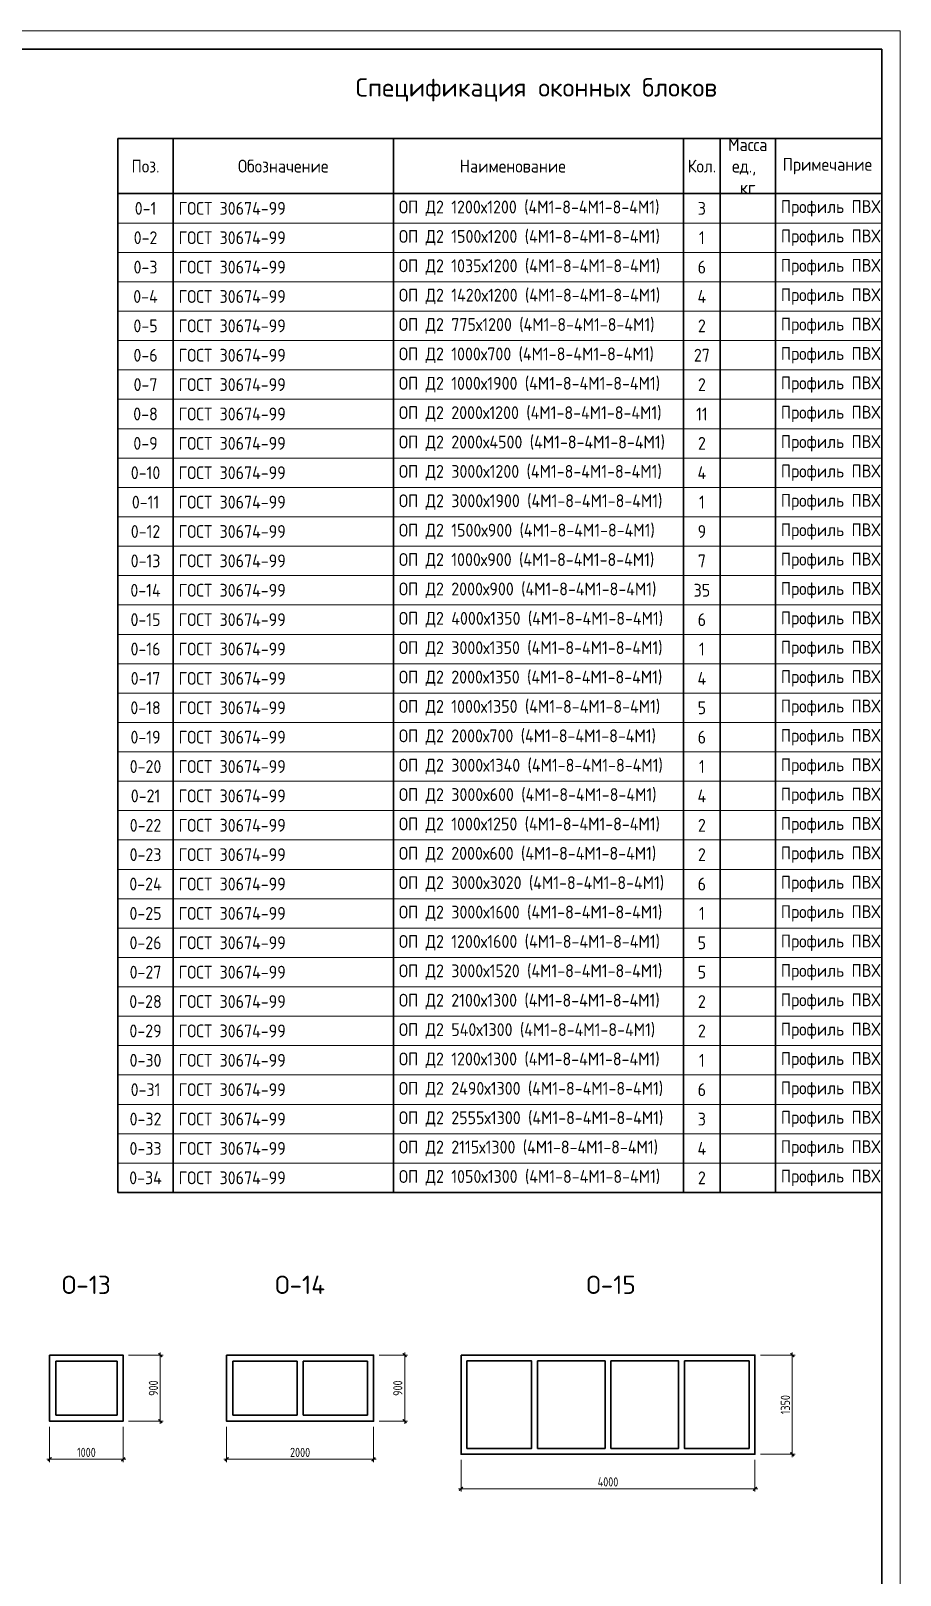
# Model space of a CAD drawing. Extents: x -965262 to 1142518, y -357520 to 71675.
# Drawn here: x -379331 to -355662, y -198038 to -155988 of the extents above; entities that cross this region are included whole.
import ezdxf

# ---------------------------------------------------------------- set-up
doc = ezdxf.new("R2010")
doc.units = 0
doc.header["$LTSCALE"] = 10
doc.layers.get('0').update_dxf_attribs({"linetype": 'CONTINUOUS', "lineweight": 30})
doc.layers.get('Defpoints').update_dxf_attribs({"linetype": 'CONTINUOUS'})
doc.styles.add('GOST 2.304', font='isocpeur.ttf', dxfattribs={"width": 0.75, "height": 250})
doc.styles.add('GOST-2.304_Type-B', font='isocpeur.ttf', dxfattribs={"width": 0.9})
doc.styles.add('ГОСТ 2м', font='isocpeur.ttf', dxfattribs={"width": 0.8, "height": 250})
doc.dimstyles.new('Копия ГОСТ 2м', dxfattribs={"dimtxt": 250, "dimasz": 100, "dimexe": 75, "dimexo": 150, "dimgap": 62.5, "dimtad": 1, "dimdec": 0, "dimlfac": 0.5, "dimtxsty": 'ГОСТ 2м', "dimblk": 'ARCHTICK', "dimcen": 150, "dimdle": 75, "dimclrd": 256, "dimclre": 256, "dimclrt": 256, "dimadec": 0, "dimazin": 0, "dimtfac": 1, "dimtdec": 0, "dimtmove": 0, "dimatfit": 3, "dimldrblk": 'OBLIQUE', "dimfxl": 1, "dimlwd": 15, "dimlwe": 15, "dimarcsym": 0})

# ---------------------------------------------------------------- blocks, each defined once
blk = doc.blocks.new('_ArchTick')
at = {"color": 0, "linetype": 'ByBlock', "lineweight": 0, "const_width": 0.4}
blk.add_lwpolyline([(-0.5, -0.5), (0.5, 0.5)], dxfattribs=at)
blk = doc.blocks.new('*D2534')
at = {"lineweight": 15, "transparency": 16777216}
for p, q in [((-376670, -192047), (-375733, -192047)), ((-375808, -191972), (-375808, -193922)), ((-376670, -193847), (-375733, -193847))]:
    blk.add_line(p, q, dxfattribs=at)
at = {"layer": 'Defpoints', "color": 0, "lineweight": 50, "transparency": 16777216}
for p in [(-376820, -192047, 0), (-376820, -193847, 0), (-375808, -193847)]:
    blk.add_point(p, dxfattribs=at)
at = {"lineweight": 15, "transparency": 16777216, "xscale": 100, "yscale": 100, "zscale": 100}
for p, rotation in [((-375808, -192047), 90), ((-375808, -193847), 270)]:
    blk.add_blockref('_ArchTick', p, dxfattribs=dict(at, rotation=rotation))
at = {"lineweight": 15, "transparency": 16777216, "insert": (-375995, -192947), "char_height": 250, "attachment_point": 5, "rotation": 90, "style": 'ГОСТ 2м'}
blk.add_mtext('900', dxfattribs=at)
blk = doc.blocks.new('_Oblique')
at = {"color": 0, "linetype": 'ByBlock', "lineweight": -2}
blk.add_line((-0.5, -0.5), (0.5, 0.5), dxfattribs=at)
blk = doc.blocks.new('*D2535')
at = {"lineweight": 15, "transparency": 16777216}
for p, q in [((-378820, -193997), (-378820, -194959)), ((-376820, -193997), (-376820, -194959)), ((-378895, -194884), (-376745, -194884))]:
    blk.add_line(p, q, dxfattribs=at)
at = {"layer": 'Defpoints', "color": 0, "lineweight": 50, "transparency": 16777216}
for p in [(-378820, -193847, 0), (-376820, -193847, 0), (-376820, -194884)]:
    blk.add_point(p, dxfattribs=at)
at = {"lineweight": 15, "transparency": 16777216, "xscale": 100, "yscale": 100, "zscale": 100, "rotation": 180}
blk.add_blockref('_ArchTick', (-378820, -194884), dxfattribs=at)
at = {"lineweight": 15, "transparency": 16777216, "xscale": 100, "yscale": 100, "zscale": 100}
blk.add_blockref('_ArchTick', (-376820, -194884), dxfattribs=at)
at = {"lineweight": 15, "transparency": 16777216, "insert": (-377820, -194696), "char_height": 250, "attachment_point": 5, "style": 'ГОСТ 2м'}
blk.add_mtext('1000', dxfattribs=at)
blk = doc.blocks.new('*D2536')
at = {"lineweight": 15, "transparency": 16777216}
for p, q in [((-369850, -192047), (-369077, -192047)), ((-369152, -191972), (-369152, -193922)), ((-369850, -193847), (-369077, -193847))]:
    blk.add_line(p, q, dxfattribs=at)
at = {"layer": 'Defpoints', "color": 0, "lineweight": 50, "transparency": 16777216}
for p in [(-370000, -192047, 0), (-370000, -193847, 0), (-369152, -193847)]:
    blk.add_point(p, dxfattribs=at)
at = {"lineweight": 15, "transparency": 16777216, "xscale": 100, "yscale": 100, "zscale": 100}
for p, rotation in [((-369152, -192047), 90), ((-369152, -193847), 270)]:
    blk.add_blockref('_ArchTick', p, dxfattribs=dict(at, rotation=rotation))
at = {"lineweight": 15, "transparency": 16777216, "insert": (-369340, -192947), "char_height": 250, "attachment_point": 5, "rotation": 90, "style": 'ГОСТ 2м'}
blk.add_mtext('900', dxfattribs=at)
blk = doc.blocks.new('*D2537')
at = {"lineweight": 15, "transparency": 16777216}
for p, q in [((-374000, -193997), (-374000, -194959)), ((-370000, -193997), (-370000, -194959)), ((-374075, -194884), (-369925, -194884))]:
    blk.add_line(p, q, dxfattribs=at)
at = {"layer": 'Defpoints', "color": 0, "lineweight": 50, "transparency": 16777216}
for p in [(-374000, -193847, 0), (-370000, -193847, 0), (-370000, -194884)]:
    blk.add_point(p, dxfattribs=at)
at = {"lineweight": 15, "transparency": 16777216, "xscale": 100, "yscale": 100, "zscale": 100, "rotation": 180}
blk.add_blockref('_ArchTick', (-374000, -194884), dxfattribs=at)
at = {"lineweight": 15, "transparency": 16777216, "xscale": 100, "yscale": 100, "zscale": 100}
blk.add_blockref('_ArchTick', (-370000, -194884), dxfattribs=at)
at = {"lineweight": 15, "transparency": 16777216, "insert": (-372000, -194696), "char_height": 250, "attachment_point": 5, "style": 'ГОСТ 2м'}
blk.add_mtext('2000', dxfattribs=at)
blk = doc.blocks.new('*D2538')
at = {"lineweight": 15, "transparency": 16777216}
for p, q in [((-359466, -192047), (-358523, -192047)), ((-358598, -191972), (-358598, -194822)), ((-359466, -194747), (-358523, -194747))]:
    blk.add_line(p, q, dxfattribs=at)
at = {"layer": 'Defpoints', "color": 0, "lineweight": 50, "transparency": 16777216}
for p in [(-359616, -192047, 0), (-359616, -194747, 0), (-358598, -194747)]:
    blk.add_point(p, dxfattribs=at)
at = {"lineweight": 15, "transparency": 16777216, "xscale": 100, "yscale": 100, "zscale": 100}
for p, rotation in [((-358598, -192047), 90), ((-358598, -194747), 270)]:
    blk.add_blockref('_ArchTick', p, dxfattribs=dict(at, rotation=rotation))
at = {"lineweight": 15, "transparency": 16777216, "insert": (-358786, -193397), "char_height": 250, "attachment_point": 5, "rotation": 90, "style": 'ГОСТ 2м'}
blk.add_mtext('1350', dxfattribs=at)
blk = doc.blocks.new('*D2579')
at = {"lineweight": 15, "transparency": 16777216}
for p, q in [((-367616, -194897), (-367616, -195763)), ((-359616, -194897), (-359616, -195763)), ((-367691, -195688), (-359541, -195688))]:
    blk.add_line(p, q, dxfattribs=at)
at = {"layer": 'Defpoints', "color": 0, "lineweight": 50, "transparency": 16777216}
for p in [(-367616, -194747), (-359616, -194747), (-359616, -195688)]:
    blk.add_point(p, dxfattribs=at)
at = {"lineweight": 15, "transparency": 16777216, "xscale": 100, "yscale": 100, "zscale": 100, "rotation": 180}
blk.add_blockref('_ArchTick', (-367616, -195688), dxfattribs=at)
at = {"lineweight": 15, "transparency": 16777216, "xscale": 100, "yscale": 100, "zscale": 100}
blk.add_blockref('_ArchTick', (-359616, -195688), dxfattribs=at)
at = {"lineweight": 15, "transparency": 16777216, "insert": (-363616, -195500), "char_height": 250, "attachment_point": 5, "style": 'ГОСТ 2м'}
blk.add_mtext('4000', dxfattribs=at)

msp = doc.modelspace()

# ---------------------------------------------------------------- linework, layer by layer
for p, q in [((-376959.1, -158920.4, -3259.8), (-356162.4, -158920.4, -3259.8)), ((-376959.1, -158920.4, -3259.8), (-376959.1, -187619.4, -3259.8)), ((-375459.1, -158920.4, -3259.8), (-375459.1, -187619.4, -3259.8)), ((-369459.1, -158920.4, -3259.8), (-369459.1, -187619.4, -3259.8)), ((-361560, -158920.4, -3259.8), (-361560, -187619.4, -3259.8)), ((-360560, -158920.4, -3259.8), (-360560, -187619.4, -3259.8)), ((-359060, -158920.4, -3259.8), (-359060, -187619.4, -3259.8)), ((-356162.4, -158920.4, -3259.8), (-356162.4, -187619.4, -3259.8)), ((-376959.1, -160420.4, -3259.8), (-356162.4, -160420.4, -3259.8)), ((-376959.1, -187619.4, -3259.8), (-356162.4, -187619.4, -3259.8)), ((-378655, -193680.2, 9801.8), (-378655, -192213.5, 9801.8)), ((-376985, -192213.5, 9801.8), (-378655, -192213.5, 9801.8)), ((-376985, -193680.2, 9801.8), (-376985, -192213.5, 9801.8)), ((-372083.4, -192211.8, 9801.8), (-373835.4, -192211.8, 9801.8)), ((-373835.4, -193681.8, 9801.8), (-373835.4, -192211.8, 9801.8)), ((-372083.4, -193681.8, 9801.8), (-372083.4, -192211.8, 9801.8)), ((-372083.4, -193681.8, 9801.8), (-372083.4, -192211.8, 9801.8)), ((-370165.4, -192211.8, 9801.8), (-371917.4, -192211.8, 9801.8)), ((-371917.4, -193681.8, 9801.8), (-371917.4, -192211.8, 9801.8)), ((-370165.4, -193681.8, 9801.8), (-370165.4, -192211.8, 9801.8)), ((-376985, -193680.2, 9801.8), (-378655, -193680.2, 9801.8)), ((-372083.4, -193681.8, 9801.8), (-373835.4, -193681.8, 9801.8)), ((-370165.4, -193681.8, 9801.8), (-371917.4, -193681.8, 9801.8))]:
    msp.add_line(p, q)
at = {"lineweight": 15}
for p, q in [((-376959.1, -161220.4, -3259.8), (-356162.4, -161220.4, -3259.8)), ((-376959.1, -162020.4, -3259.8), (-356162.4, -162020.4, -3259.8)), ((-376959.1, -162820.4, -3259.8), (-356162.4, -162820.4, -3259.8)), ((-376959.1, -163620.4, -3259.8), (-356162.4, -163620.4, -3259.8)), ((-376959.1, -164420.4, -3259.8), (-356162.4, -164420.4, -3259.8)), ((-376959.1, -165220.4, -3259.8), (-356162.4, -165220.4, -3259.8)), ((-376959.1, -166020.1, -3259.8), (-356162.4, -166020.1, -3259.8)), ((-376959.1, -166820.1, -3259.8), (-356162.4, -166820.1, -3259.8)), ((-376959.1, -167620.1, -3259.8), (-356162.4, -167620.1, -3259.8)), ((-376959.1, -168420.1, -3259.8), (-356162.4, -168420.1, -3259.8)), ((-376959.1, -169220.1, -3259.8), (-356162.4, -169220.1, -3259.8)), ((-376959.1, -170020.1, -3259.8), (-356162.4, -170020.1, -3259.8)), ((-376959.1, -170820.1, -3259.8), (-356162.4, -170820.1, -3259.8)), ((-376959.1, -171620.1, -3259.8), (-356162.4, -171620.1, -3259.8)), ((-376959.1, -172420.1, -3259.8), (-356162.4, -172420.1, -3259.8)), ((-376959.1, -173220.1, -3259.8), (-356162.4, -173220.1, -3259.8)), ((-376959.1, -174020.1, -3259.8), (-356162.4, -174020.1, -3259.8)), ((-376959.1, -174820.1, -3259.8), (-356162.4, -174820.1, -3259.8)), ((-376959.1, -175620.1, -3259.8), (-356162.4, -175620.1, -3259.8)), ((-376959.1, -176420.1, -3259.8), (-356162.4, -176420.1, -3259.8)), ((-376959.1, -177219.7, -3259.8), (-356162.4, -177219.7, -3259.8)), ((-376959.1, -178019.7, -3259.8), (-356162.4, -178019.7, -3259.8)), ((-376959.1, -178819.7, -3259.8), (-356162.4, -178819.7, -3259.8)), ((-376959.1, -179619.7, -3259.8), (-356162.4, -179619.7, -3259.8)), ((-376959.1, -180419.7, -3259.8), (-356162.4, -180419.7, -3259.8)), ((-376959.1, -181219.7, -3259.8), (-356162.4, -181219.7, -3259.8)), ((-376959.1, -182019.7, -3259.8), (-356162.4, -182019.7, -3259.8)), ((-376959.1, -182819.7, -3259.8), (-356162.4, -182819.7, -3259.8)), ((-376959.1, -183619.4, -3259.8), (-356162.4, -183619.4, -3259.8)), ((-376959.1, -184419.4, -3259.8), (-356162.4, -184419.4, -3259.8)), ((-376959.1, -185219.4, -3259.8), (-356162.4, -185219.4, -3259.8)), ((-376959.1, -186019.4, -3259.8), (-356162.4, -186019.4, -3259.8)), ((-376959.1, -186819.4, -3259.8), (-356162.4, -186819.4, -3259.8)), ((-376959.1, -187619.4, -3259.8), (-356162.4, -187619.4, -3259.8))]:
    msp.add_line(p, q, dxfattribs=at)
at = {"lineweight": 15, "elevation": -3259.8}
msp.add_lwpolyline([(-355662.4, -240087.8), (-355662.4, -155987.8), (-474562.4, -155987.8), (-474562.4, -240087.8)], close=True, dxfattribs=at)
for points, elevation in [([(-356162.4, -239587.8), (-356162.4, -156487.8), (-472562.4, -156487.8), (-472562.4, -239587.8)], -3259.8), ([(-378820, -192046.8), (-376820, -192046.8), (-376820, -193846.8), (-378820, -193846.8)], 9801.8), ([(-374000.4, -192046.8), (-370000.4, -192046.8), (-370000.4, -193846.8), (-374000.4, -193846.8)], 9801.8), ([(-367615.7, -192046.8), (-359615.7, -192046.8), (-359615.7, -194746.8), (-367615.7, -194746.8)], 9801.8), ([(-367455.7, -192206.8), (-365695.7, -192206.8), (-365695.7, -194586.8), (-367455.7, -194586.8)], 9801.8), ([(-365535.7, -192206.8), (-363695.7, -192206.8), (-363695.7, -194586.8), (-365535.7, -194586.8)], 9801.8), ([(-363535.7, -192206.8), (-361695.7, -192206.8), (-361695.7, -194586.8), (-363535.7, -194586.8)], 9801.8), ([(-361535.7, -192206.8), (-359775.7, -192206.8), (-359775.7, -194586.8), (-361535.7, -194586.8)], 9801.8)]:
    msp.add_lwpolyline(points, close=True, dxfattribs=dict(elevation=elevation))

# ---------------------------------------------------------------- texts
for s, insert, char_height, width, attachment_point, style in [('{\\W1;Спецификация оконных блоков}', (-365568.3, -157595.1, -2355.5), 500, 40500, 5, 'GOST 2.304'), ('Масса\\Pед.,  кг', (-359810, -159670.4, -3259.8), 350, 1200, 5, 'GOST-2.304_Type-B'), ('Поз.', (-376209.1, -159670.4, -3259.8), 350, 1200, 5, 'GOST-2.304_Type-B'), ('Обозначение', (-372459.1, -159670.4, -3259.8), 350, 5700, 5, 'GOST-2.304_Type-B'), ('Наименование', (-366209.1, -159670.4, -3259.8), 350, 6200, 5, 'GOST-2.304_Type-B'), ('Кол.', (-361060, -159670.4, -3259.8), 350, 700, 5, 'GOST-2.304_Type-B'), ('Примечание', (-357642.6, -159670.4, -3259.8), 350, 3626.855, 5, 'GOST-2.304_Type-B'), ('ОП Д2 1200х1200 (4М1-8-4М1-8-4М1)', (-369309.1, -160820.4, -3259.8), 350, 7262.076, 4, 'GOST-2.304_Type-B'), ('Профиль ПВХ', (-358910, -160820.4, -3259.8), 350, 6200, 4, 'GOST-2.304_Type-B'), ('0-1', (-376209.1, -160820.4, -3259.8), 350, 1200, 5, 'GOST-2.304_Type-B'), ('ГОСТ 30674-99', (-375309.1, -160820.4, -3259.8), 350, 5700, 4, 'GOST-2.304_Type-B'), ('3', (-361060, -160820.4, -3259.8), 350, 700, 5, 'GOST-2.304_Type-B'), ('0-2', (-376209.1, -161620.4, -3259.8), 350, 1200, 5, 'GOST-2.304_Type-B'), ('ГОСТ 30674-99', (-375309.1, -161620.4, -3259.8), 350, 5700, 4, 'GOST-2.304_Type-B'), ('ОП Д2 1500х1200 (4М1-8-4М1-8-4М1)', (-369309.1, -161620.4, -3259.8), 350, 7262.076, 4, 'GOST-2.304_Type-B'), ('1', (-361060, -161620.4, -3259.8), 350, 700, 5, 'GOST-2.304_Type-B'), ('Профиль ПВХ', (-358910, -161620.4, -3259.8), 350, 6200, 4, 'GOST-2.304_Type-B'), ('0-3', (-376209.1, -162420.4, -3259.8), 350, 1200, 5, 'GOST-2.304_Type-B'), ('ГОСТ 30674-99', (-375309.1, -162420.4, -3259.8), 350, 5700, 4, 'GOST-2.304_Type-B'), ('ОП Д2 1035х1200 (4М1-8-4М1-8-4М1)', (-369309.1, -162420.4, -3259.8), 350, 7262.076, 4, 'GOST-2.304_Type-B'), ('6', (-361060, -162420.4, -3259.8), 350, 700, 5, 'GOST-2.304_Type-B'), ('Профиль ПВХ', (-358910, -162420.4, -3259.8), 350, 6200, 4, 'GOST-2.304_Type-B'), ('0-4', (-376209.1, -163220.4, -3259.8), 350, 1200, 5, 'GOST-2.304_Type-B'), ('ГОСТ 30674-99', (-375309.1, -163220.4, -3259.8), 350, 5700, 4, 'GOST-2.304_Type-B'), ('ОП Д2 1420х1200 (4М1-8-4М1-8-4М1)', (-369309.1, -163220.4, -3259.8), 350, 7262.076, 4, 'GOST-2.304_Type-B'), ('4', (-361060, -163220.4, -3259.8), 350, 700, 5, 'GOST-2.304_Type-B'), ('Профиль ПВХ', (-358910, -163220.4, -3259.8), 350, 6200, 4, 'GOST-2.304_Type-B'), ('0-5', (-376209.1, -164020.4, -3259.8), 350, 1200, 5, 'GOST-2.304_Type-B'), ('ГОСТ 30674-99', (-375309.1, -164020.4, -3259.8), 350, 5700, 4, 'GOST-2.304_Type-B'), ('ОП Д2 775х1200 (4М1-8-4М1-8-4М1)', (-369309.1, -164020.4, -3259.8), 350, 7262.076, 4, 'GOST-2.304_Type-B'), ('2', (-361060, -164020.4, -3259.8), 350, 700, 5, 'GOST-2.304_Type-B'), ('Профиль ПВХ', (-358910, -164020.4, -3259.8), 350, 6200, 4, 'GOST-2.304_Type-B'), ('0-6', (-376209.1, -164820.4, -3259.8), 350, 1200, 5, 'GOST-2.304_Type-B'), ('ГОСТ 30674-99', (-375309.1, -164820.4, -3259.8), 350, 5700, 4, 'GOST-2.304_Type-B'), ('ОП Д2 1000х700 (4М1-8-4М1-8-4М1)', (-369309.1, -164820.4, -3259.8), 350, 7262.076, 4, 'GOST-2.304_Type-B'), ('27', (-361060, -164820.4, -3259.8), 350, 700, 5, 'GOST-2.304_Type-B'), ('Профиль ПВХ', (-358910, -164820.4, -3259.8), 350, 6200, 4, 'GOST-2.304_Type-B'), ('0-7', (-376209.1, -165620.1, -3259.8), 350, 1200, 5, 'GOST-2.304_Type-B'), ('ГОСТ 30674-99', (-375309.1, -165620.4, -3259.8), 350, 5700, 4, 'GOST-2.304_Type-B'), ('ОП Д2 1000х1900 (4М1-8-4М1-8-4М1)', (-369309.1, -165620.4, -3259.8), 350, 7262.076, 4, 'GOST-2.304_Type-B'), ('2', (-361060, -165620.4, -3259.8), 350, 700, 5, 'GOST-2.304_Type-B'), ('Профиль ПВХ', (-358910, -165620.4, -3259.8), 350, 6200, 4, 'GOST-2.304_Type-B'), ('0-8', (-376209.1, -166420.1, -3259.8), 350, 1200, 5, 'GOST-2.304_Type-B'), ('ГОСТ 30674-99', (-375309.1, -166420.1, -3259.8), 350, 5700, 4, 'GOST-2.304_Type-B'), ('ОП Д2 2000х1200 (4М1-8-4М1-8-4М1)', (-369309.1, -166420.1, -3259.8), 350, 7262.076, 4, 'GOST-2.304_Type-B'), ('11', (-361060, -166420.1, -3259.8), 350, 700, 5, 'GOST-2.304_Type-B'), ('Профиль ПВХ', (-358910, -166420.1, -3259.8), 350, 6200, 4, 'GOST-2.304_Type-B'), ('0-9', (-376209.1, -167220.1, -3259.8), 350, 1200, 5, 'GOST-2.304_Type-B'), ('ГОСТ 30674-99', (-375309.1, -167220.1, -3259.8), 350, 5700, 4, 'GOST-2.304_Type-B'), ('ОП Д2 2000х4500 (4М1-8-4М1-8-4М1)', (-369309.1, -167220.1, -3259.8), 350, 7262.076, 4, 'GOST-2.304_Type-B'), ('2', (-361060, -167220.1, -3259.8), 350, 700, 5, 'GOST-2.304_Type-B'), ('Профиль ПВХ', (-358910, -167220.1, -3259.8), 350, 6200, 4, 'GOST-2.304_Type-B'), ('ОП Д2 3000х1200 (4М1-8-4М1-8-4М1)', (-369309.1, -168020.1, -3259.8), 350, 7262.076, 4, 'GOST-2.304_Type-B'), ('0-10', (-376209.1, -168020.1, -3259.8), 350, 1200, 5, 'GOST-2.304_Type-B'), ('ГОСТ 30674-99', (-375309.1, -168020.1, -3259.8), 350, 5700, 4, 'GOST-2.304_Type-B'), ('4', (-361060, -168020.1, -3259.8), 350, 700, 5, 'GOST-2.304_Type-B'), ('Профиль ПВХ', (-358910, -168020.1, -3259.8), 350, 6200, 4, 'GOST-2.304_Type-B'), ('ОП Д2 3000х1900 (4М1-8-4М1-8-4М1)', (-369309.1, -168820.1, -3259.8), 350, 7262.076, 4, 'GOST-2.304_Type-B'), ('Профиль ПВХ', (-358910, -168820.1, -3259.8), 350, 6200, 4, 'GOST-2.304_Type-B'), ('0-11', (-376209.1, -168820.1, -3259.8), 350, 1200, 5, 'GOST-2.304_Type-B'), ('ГОСТ 30674-99', (-375309.1, -168820.1, -3259.8), 350, 5700, 4, 'GOST-2.304_Type-B'), ('1', (-361060, -168820.1, -3259.8), 350, 700, 5, 'GOST-2.304_Type-B'), ('0-12', (-376209.1, -169620.1, -3259.8), 350, 1200, 5, 'GOST-2.304_Type-B'), ('ГОСТ 30674-99', (-375309.1, -169620.1, -3259.8), 350, 5700, 4, 'GOST-2.304_Type-B'), ('ОП Д2 1500х900 (4М1-8-4М1-8-4М1)', (-369309.1, -169620.1, -3259.8), 350, 7262.076, 4, 'GOST-2.304_Type-B'), ('9', (-361060, -169620.1, -3259.8), 350, 700, 5, 'GOST-2.304_Type-B'), ('Профиль ПВХ', (-358910, -169620.1, -3259.8), 350, 6200, 4, 'GOST-2.304_Type-B'), ('0-13', (-376209.1, -170420.1, -3259.8), 350, 1200, 5, 'GOST-2.304_Type-B'), ('ГОСТ 30674-99', (-375309.1, -170420.1, -3259.8), 350, 5700, 4, 'GOST-2.304_Type-B'), ('ОП Д2 1000х900 (4М1-8-4М1-8-4М1)', (-369309.1, -170420.1, -3259.8), 350, 7262.076, 4, 'GOST-2.304_Type-B'), ('7', (-361060, -170420.1, -3259.8), 350, 700, 5, 'GOST-2.304_Type-B'), ('Профиль ПВХ', (-358910, -170420.1, -3259.8), 350, 6200, 4, 'GOST-2.304_Type-B'), ('0-14', (-376209.1, -171220.1, -3259.8), 350, 1200, 5, 'GOST-2.304_Type-B'), ('ГОСТ 30674-99', (-375309.1, -171220.1, -3259.8), 350, 5700, 4, 'GOST-2.304_Type-B'), ('ОП Д2 2000х900 (4М1-8-4М1-8-4М1)', (-369309.1, -171220.1, -3259.8), 350, 7262.076, 4, 'GOST-2.304_Type-B'), ('35', (-361060, -171220.1, -3259.8), 350, 700, 5, 'GOST-2.304_Type-B'), ('Профиль ПВХ', (-358910, -171220.1, -3259.8), 350, 6200, 4, 'GOST-2.304_Type-B'), ('0-15', (-376209.1, -172020.1, -3259.8), 350, 1200, 5, 'GOST-2.304_Type-B'), ('ГОСТ 30674-99', (-375309.1, -172020.1, -3259.8), 350, 5700, 4, 'GOST-2.304_Type-B'), ('ОП Д2 4000х1350 (4М1-8-4М1-8-4М1)', (-369309.1, -172020.1, -3259.8), 350, 7262.076, 4, 'GOST-2.304_Type-B'), ('6', (-361060, -172020.1, -3259.8), 350, 700, 5, 'GOST-2.304_Type-B'), ('Профиль ПВХ', (-358910, -172020.1, -3259.8), 350, 6200, 4, 'GOST-2.304_Type-B'), ('0-16', (-376209.1, -172820.1, -3259.8), 350, 1200, 5, 'GOST-2.304_Type-B'), ('ГОСТ 30674-99', (-375309.1, -172820.1, -3259.8), 350, 5700, 4, 'GOST-2.304_Type-B'), ('ОП Д2 3000х1350 (4М1-8-4М1-8-4М1)', (-369309.1, -172820.1, -3259.8), 350, 7262.076, 4, 'GOST-2.304_Type-B'), ('1', (-361060, -172820.1, -3259.8), 350, 700, 5, 'GOST-2.304_Type-B'), ('Профиль ПВХ', (-358910, -172820.1, -3259.8), 350, 6200, 4, 'GOST-2.304_Type-B'), ('0-17', (-376209.1, -173620.1, -3259.8), 350, 1200, 5, 'GOST-2.304_Type-B'), ('ГОСТ 30674-99', (-375309.1, -173620.1, -3259.8), 350, 5700, 4, 'GOST-2.304_Type-B'), ('ОП Д2 2000х1350 (4М1-8-4М1-8-4М1)', (-369309.1, -173620.1, -3259.8), 350, 7262.076, 4, 'GOST-2.304_Type-B'), ('4', (-361060, -173620.1, -3259.8), 350, 700, 5, 'GOST-2.304_Type-B'), ('Профиль ПВХ', (-358910, -173620.1, -3259.8), 350, 6200, 4, 'GOST-2.304_Type-B'), ('0-18', (-376209.1, -174420.1, -3259.8), 350, 1200, 5, 'GOST-2.304_Type-B'), ('ГОСТ 30674-99', (-375309.1, -174420.1, -3259.8), 350, 5700, 4, 'GOST-2.304_Type-B'), ('ОП Д2 1000х1350 (4М1-8-4М1-8-4М1)', (-369309.1, -174420.1, -3259.8), 350, 7262.076, 4, 'GOST-2.304_Type-B'), ('5', (-361060, -174420.1, -3259.8), 350, 700, 5, 'GOST-2.304_Type-B'), ('Профиль ПВХ', (-358910, -174420.1, -3259.8), 350, 6200, 4, 'GOST-2.304_Type-B'), ('0-19', (-376209.1, -175220.1, -3259.8), 350, 1200, 5, 'GOST-2.304_Type-B'), ('ГОСТ 30674-99', (-375309.1, -175220.1, -3259.8), 350, 5700, 4, 'GOST-2.304_Type-B'), ('ОП Д2 2000х700 (4М1-8-4М1-8-4М1)', (-369309.1, -175220.1, -3259.8), 350, 7262.076, 4, 'GOST-2.304_Type-B'), ('6', (-361060, -175220.1, -3259.8), 350, 700, 5, 'GOST-2.304_Type-B'), ('Профиль ПВХ', (-358910, -175220.1, -3259.8), 350, 6200, 4, 'GOST-2.304_Type-B'), ('0-20', (-376209.1, -176020.1, -3259.8), 350, 1200, 5, 'GOST-2.304_Type-B'), ('ГОСТ 30674-99', (-375309.1, -176020.1, -3259.8), 350, 5700, 4, 'GOST-2.304_Type-B'), ('ОП Д2 3000х1340 (4М1-8-4М1-8-4М1)', (-369309.1, -176020.1, -3259.8), 350, 7262.076, 4, 'GOST-2.304_Type-B'), ('1', (-361060, -176020.1, -3259.8), 350, 700, 5, 'GOST-2.304_Type-B'), ('Профиль ПВХ', (-358910, -176020.1, -3259.8), 350, 6200, 4, 'GOST-2.304_Type-B'), ('ОП Д2 3000х600 (4М1-8-4М1-8-4М1)', (-369309.1, -176820.1, -3259.8), 350, 7262.076, 4, 'GOST-2.304_Type-B'), ('Профиль ПВХ', (-358910, -176820.1, -3259.8), 350, 6200, 4, 'GOST-2.304_Type-B'), ('0-21', (-376209.1, -176819.7, -3259.8), 350, 1200, 5, 'GOST-2.304_Type-B'), ('ГОСТ 30674-99', (-375309.1, -176820.1, -3259.8), 350, 5700, 4, 'GOST-2.304_Type-B'), ('4', (-361060, -176820.1, -3259.8), 350, 700, 5, 'GOST-2.304_Type-B'), ('0-22', (-376209.1, -177619.7, -3259.8), 350, 1200, 5, 'GOST-2.304_Type-B'), ('ГОСТ 30674-99', (-375309.1, -177619.7, -3259.8), 350, 5700, 4, 'GOST-2.304_Type-B'), ('ОП Д2 1000х1250 (4М1-8-4М1-8-4М1)', (-369309.1, -177619.7, -3259.8), 350, 7262.076, 4, 'GOST-2.304_Type-B'), ('2', (-361060, -177619.7, -3259.8), 350, 700, 5, 'GOST-2.304_Type-B'), ('Профиль ПВХ', (-358910, -177619.7, -3259.8), 350, 6200, 4, 'GOST-2.304_Type-B'), ('0-23', (-376209.1, -178419.7, -3259.8), 350, 1200, 5, 'GOST-2.304_Type-B'), ('ГОСТ 30674-99', (-375309.1, -178419.7, -3259.8), 350, 5700, 4, 'GOST-2.304_Type-B'), ('ОП Д2 2000х600 (4М1-8-4М1-8-4М1)', (-369309.1, -178419.7, -3259.8), 350, 7262.076, 4, 'GOST-2.304_Type-B'), ('2', (-361060, -178419.7, -3259.8), 350, 700, 5, 'GOST-2.304_Type-B'), ('Профиль ПВХ', (-358910, -178419.7, -3259.8), 350, 6200, 4, 'GOST-2.304_Type-B'), ('0-24', (-376209.1, -179219.7, -3259.8), 350, 1200, 5, 'GOST-2.304_Type-B'), ('ГОСТ 30674-99', (-375309.1, -179219.7, -3259.8), 350, 5700, 4, 'GOST-2.304_Type-B'), ('ОП Д2 3000х3020 (4М1-8-4М1-8-4М1)', (-369309.1, -179219.7, -3259.8), 350, 7262.076, 4, 'GOST-2.304_Type-B'), ('6', (-361060, -179219.7, -3259.8), 350, 700, 5, 'GOST-2.304_Type-B'), ('Профиль ПВХ', (-358910, -179219.7, -3259.8), 350, 6200, 4, 'GOST-2.304_Type-B'), ('0-25', (-376209.1, -180019.7, -3259.8), 350, 1200, 5, 'GOST-2.304_Type-B'), ('ГОСТ 30674-99', (-375309.1, -180019.7, -3259.8), 350, 5700, 4, 'GOST-2.304_Type-B'), ('ОП Д2 3000х1600 (4М1-8-4М1-8-4М1)', (-369309.1, -180019.7, -3259.8), 350, 7262.076, 4, 'GOST-2.304_Type-B'), ('1', (-361060, -180019.7, -3259.8), 350, 700, 5, 'GOST-2.304_Type-B'), ('Профиль ПВХ', (-358910, -180019.7, -3259.8), 350, 6200, 4, 'GOST-2.304_Type-B'), ('0-26', (-376209.1, -180819.7, -3259.8), 350, 1200, 5, 'GOST-2.304_Type-B'), ('ГОСТ 30674-99', (-375309.1, -180819.7, -3259.8), 350, 5700, 4, 'GOST-2.304_Type-B'), ('ОП Д2 1200х1600 (4М1-8-4М1-8-4М1)', (-369309.1, -180819.7, -3259.8), 350, 7262.076, 4, 'GOST-2.304_Type-B'), ('5', (-361060, -180819.7, -3259.8), 350, 700, 5, 'GOST-2.304_Type-B'), ('Профиль ПВХ', (-358910, -180819.7, -3259.8), 350, 6200, 4, 'GOST-2.304_Type-B'), ('0-27', (-376209.1, -181619.7, -3259.8), 350, 1200, 5, 'GOST-2.304_Type-B'), ('ГОСТ 30674-99', (-375309.1, -181619.7, -3259.8), 350, 5700, 4, 'GOST-2.304_Type-B'), ('ОП Д2 3000х1520 (4М1-8-4М1-8-4М1)', (-369309.1, -181619.7, -3259.8), 350, 7262.076, 4, 'GOST-2.304_Type-B'), ('5', (-361060, -181619.7, -3259.8), 350, 700, 5, 'GOST-2.304_Type-B'), ('Профиль ПВХ', (-358910, -181619.7, -3259.8), 350, 6200, 4, 'GOST-2.304_Type-B'), ('0-28', (-376209.1, -182419.7, -3259.8), 350, 1200, 5, 'GOST-2.304_Type-B'), ('ГОСТ 30674-99', (-375309.1, -182419.7, -3259.8), 350, 5700, 4, 'GOST-2.304_Type-B'), ('ОП Д2 2100х1300 (4М1-8-4М1-8-4М1)', (-369309.1, -182419.7, -3259.8), 350, 7262.076, 4, 'GOST-2.304_Type-B'), ('2', (-361060, -182419.7, -3259.8), 350, 700, 5, 'GOST-2.304_Type-B'), ('Профиль ПВХ', (-358910, -182419.7, -3259.8), 350, 6200, 4, 'GOST-2.304_Type-B'), ('0-29', (-376209.1, -183219.4, -3259.8), 350, 1200, 5, 'GOST-2.304_Type-B'), ('ГОСТ 30674-99', (-375309.1, -183219.7, -3259.8), 350, 5700, 4, 'GOST-2.304_Type-B'), ('ОП Д2 540х1300 (4М1-8-4М1-8-4М1)', (-369309.1, -183219.7, -3259.8), 350, 7262.076, 4, 'GOST-2.304_Type-B'), ('2', (-361060, -183219.7, -3259.8), 350, 700, 5, 'GOST-2.304_Type-B'), ('Профиль ПВХ', (-358910, -183219.7, -3259.8), 350, 6200, 4, 'GOST-2.304_Type-B'), ('0-30', (-376209.1, -184019.4, -3259.8), 350, 1200, 5, 'GOST-2.304_Type-B'), ('ГОСТ 30674-99', (-375309.1, -184019.4, -3259.8), 350, 5700, 4, 'GOST-2.304_Type-B'), ('ОП Д2 1200х1300 (4М1-8-4М1-8-4М1)', (-369309.1, -184019.4, -3259.8), 350, 7262.076, 4, 'GOST-2.304_Type-B'), ('1', (-361060, -184019.4, -3259.8), 350, 700, 5, 'GOST-2.304_Type-B'), ('Профиль ПВХ', (-358910, -184019.4, -3259.8), 350, 6200, 4, 'GOST-2.304_Type-B'), ('ОП Д2 2490х1300 (4М1-8-4М1-8-4М1)', (-369309.1, -184819.4, -3259.8), 350, 7262.076, 4, 'GOST-2.304_Type-B'), ('Профиль ПВХ', (-358910, -184819.4, -3259.8), 350, 6200, 4, 'GOST-2.304_Type-B'), ('0-31', (-376209.1, -184819.4, -3259.8), 350, 1200, 5, 'GOST-2.304_Type-B'), ('ГОСТ 30674-99', (-375309.1, -184819.4, -3259.8), 350, 5700, 4, 'GOST-2.304_Type-B'), ('6', (-361060, -184819.4, -3259.8), 350, 700, 5, 'GOST-2.304_Type-B'), ('ОП Д2 2555х1300 (4М1-8-4М1-8-4М1)', (-369309.1, -185619.4, -3259.8), 350, 7262.076, 4, 'GOST-2.304_Type-B'), ('Профиль ПВХ', (-358910, -185619.4, -3259.8), 350, 6200, 4, 'GOST-2.304_Type-B'), ('0-32', (-376209.1, -185619.4, -3259.8), 350, 1200, 5, 'GOST-2.304_Type-B'), ('ГОСТ 30674-99', (-375309.1, -185619.4, -3259.8), 350, 5700, 4, 'GOST-2.304_Type-B'), ('3', (-361060, -185619.4, -3259.8), 350, 700, 5, 'GOST-2.304_Type-B'), ('0-33', (-376209.1, -186419.4, -3259.8), 350, 1200, 5, 'GOST-2.304_Type-B'), ('ГОСТ 30674-99', (-375309.1, -186419.4, -3259.8), 350, 5700, 4, 'GOST-2.304_Type-B'), ('ОП Д2 2115х1300 (4М1-8-4М1-8-4М1)', (-369309.1, -186419.4, -3259.8), 350, 7262.076, 4, 'GOST-2.304_Type-B'), ('4', (-361060, -186419.4, -3259.8), 350, 700, 5, 'GOST-2.304_Type-B'), ('Профиль ПВХ', (-358910, -186419.4, -3259.8), 350, 6200, 4, 'GOST-2.304_Type-B'), ('0-34', (-376209.1, -187219.4, -3259.8), 350, 1200, 5, 'GOST-2.304_Type-B'), ('ГОСТ 30674-99', (-375309.1, -187219.4, -3259.8), 350, 5700, 4, 'GOST-2.304_Type-B'), ('ОП Д2 1050х1300 (4М1-8-4М1-8-4М1)', (-369309.1, -187219.4, -3259.8), 350, 7262.076, 4, 'GOST-2.304_Type-B'), ('2', (-361060, -187219.4, -3259.8), 350, 700, 5, 'GOST-2.304_Type-B'), ('Профиль ПВХ', (-358910, -187219.4, -3259.8), 350, 6200, 4, 'GOST-2.304_Type-B'), ('{\\W1;О-13}', (-377820, -190132.3, 9801.8), 500, 40500, 5, 'GOST 2.304'), ('{\\W1;О-14}', (-372000.4, -190132.3, 9801.8), 500, 40500, 5, 'GOST 2.304'), ('{\\W1;О-15}', (-363532.3, -190132.3, 9801.8), 500, 40500, 5, 'GOST 2.304')]:
    msp.add_mtext(s, dxfattribs=dict(insert=insert, char_height=char_height, width=width, attachment_point=attachment_point, style=style))

# ---------------------------------------------------------------- dimensions: what is measured, and where the dimension line sits
at = {"lineweight": 15}
for base, p1, p2, picture, middle in [((-375807.8, -193846.8, 9801.8), (-376820, -192046.8, 9801.8), (-376820, -193846.8, 9801.8), '*D2534', (-375995.3, -192946.8, 9801.8)), ((-369152.4, -193846.8, 9801.8), (-370000.4, -192046.8, 9801.8), (-370000.4, -193846.8, 9801.8), '*D2536', (-369339.9, -192946.8, 9801.8)), ((-358598, -194746.8, 9801.8), (-359615.7, -192046.8, 9801.8), (-359615.7, -194746.8, 9801.8), '*D2538', (-358785.5, -193396.8, 9801.8))]:
    dim = msp.add_linear_dim(base=base, p1=p1, p2=p2, angle=90, dimstyle='Копия ГОСТ 2м', dxfattribs=at)
    dim.commit()
    dim.dimension.update_dxf_attribs({"geometry": picture, "text_midpoint": middle})
for base, p1, p2, picture, middle in [((-376820, -194883.7, 9801.8), (-378820, -193846.8, 9801.8), (-376820, -193846.8, 9801.8), '*D2535', (-377820, -194696.2, 9801.8)), ((-370000.4, -194883.7, 9801.8), (-374000.4, -193846.8, 9801.8), (-370000.4, -193846.8, 9801.8), '*D2537', (-372000.4, -194696.2, 9801.8)), ((-359615.7, -195687.6, 9801.8), (-367615.7, -194746.8, 9801.8), (-359615.7, -194746.8, 9801.8), '*D2579', (-363615.7, -195500.1, 9801.8))]:
    dim = msp.add_linear_dim(base=base, p1=p1, p2=p2, dimstyle='Копия ГОСТ 2м', dxfattribs=at)
    dim.commit()
    dim.dimension.update_dxf_attribs({"geometry": picture, "text_midpoint": middle})

doc.saveas('drawing.dxf')
